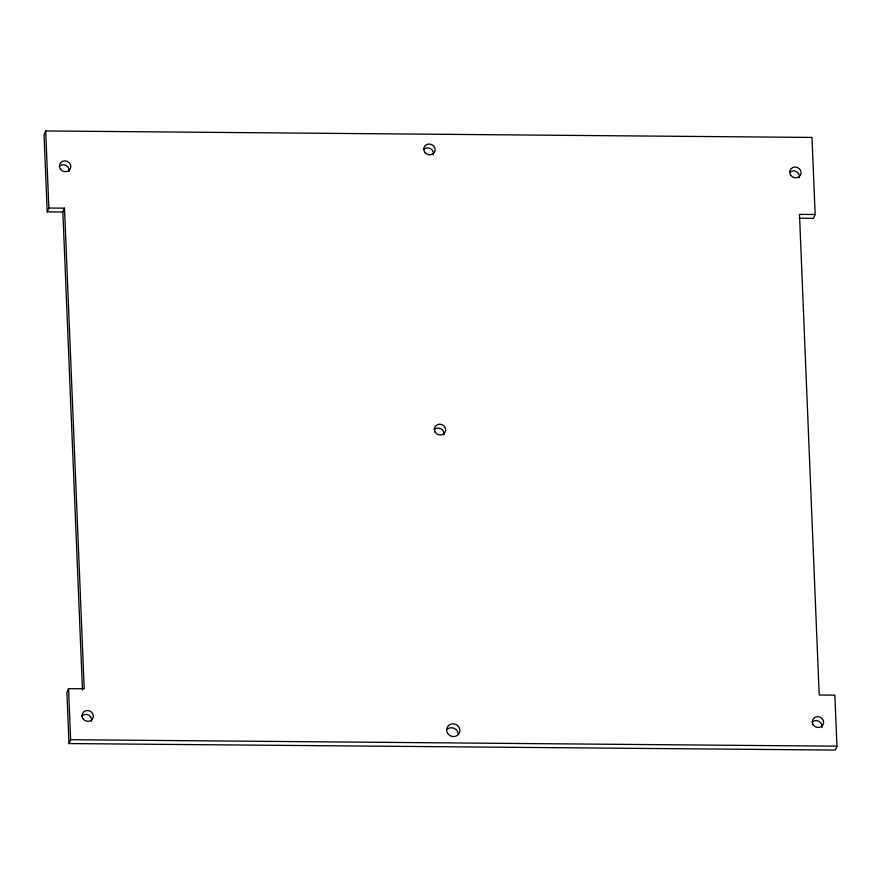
<?xml version="1.0" encoding="UTF-8"?>
<svg xmlns="http://www.w3.org/2000/svg" width="881" height="881" viewBox="0 0 881 881"><rect width="100%" height="100%" fill="white"/><g stroke="black" fill="none" stroke-linecap="round" stroke-linejoin="round"><path stroke-width="1.32" d="M799.166 218.235L813.515 218.356L815.145 214.501L811.996 137.436L45.691 130.95L44.05 134.815L47.211 211.881L62.859 212.013L64.5 208.158L48.851 208.026L47.211 211.881M64.5 208.158L84.213 688.81L68.553 688.678L66.912 692.532L69.004 743.564L835.309 750.05L836.95 746.185L834.858 695.153L819.198 695.021L799.496 214.369L815.145 214.501M69.004 743.564L70.645 739.71L68.553 688.678M70.645 739.71L836.95 746.185M62.859 212.013L82.462 689.922M45.691 130.95L48.851 208.026M812.161 722.09A5.738 5.363 23 0 1 821.863 727.409M81.856 715.923A5.738 5.363 23 0 1 91.569 721.242M789.618 172.423A5.738 5.363 23 0 1 799.331 177.742M59.324 166.245A5.738 5.363 23 0 1 69.037 171.564M446.755 729.556A6.718 6.288 23 0 1 458.296 734.148M423.651 149.44A5.738 5.363 23 0 1 433.364 154.759M434.212 429.576A5.738 5.363 23 0 1 443.925 434.895M82.869 718.599A5.738 5.363 23 0 0 92.692 718.676A5.738 5.363 23 0 0 87.45 710.504A5.738 5.363 23 0 0 82.869 718.599M813.163 724.777A5.738 5.363 23 0 0 822.986 724.854A5.738 5.363 23 0 0 817.744 716.682A5.738 5.363 23 0 0 813.163 724.777M790.62 175.099A5.738 5.363 23 0 0 800.455 175.187A5.738 5.363 23 0 0 795.202 167.005A5.738 5.363 23 0 0 790.62 175.099M60.326 168.921A5.738 5.363 23 0 0 70.161 169.009A5.738 5.363 23 0 0 64.908 160.838A5.738 5.363 23 0 0 60.326 168.921M447.647 733.366A6.718 6.288 23 0 0 459.166 733.455A6.718 6.288 23 0 0 453.021 723.874A6.718 6.288 23 0 0 447.647 733.366M424.664 152.116A5.738 5.363 23 0 0 434.487 152.193A5.738 5.363 23 0 0 429.245 144.021A5.738 5.363 23 0 0 424.664 152.116M435.225 432.263A5.738 5.363 23 0 0 445.048 432.34A5.738 5.363 23 0 0 439.806 424.168A5.738 5.363 23 0 0 435.225 432.263"/></g></svg>
